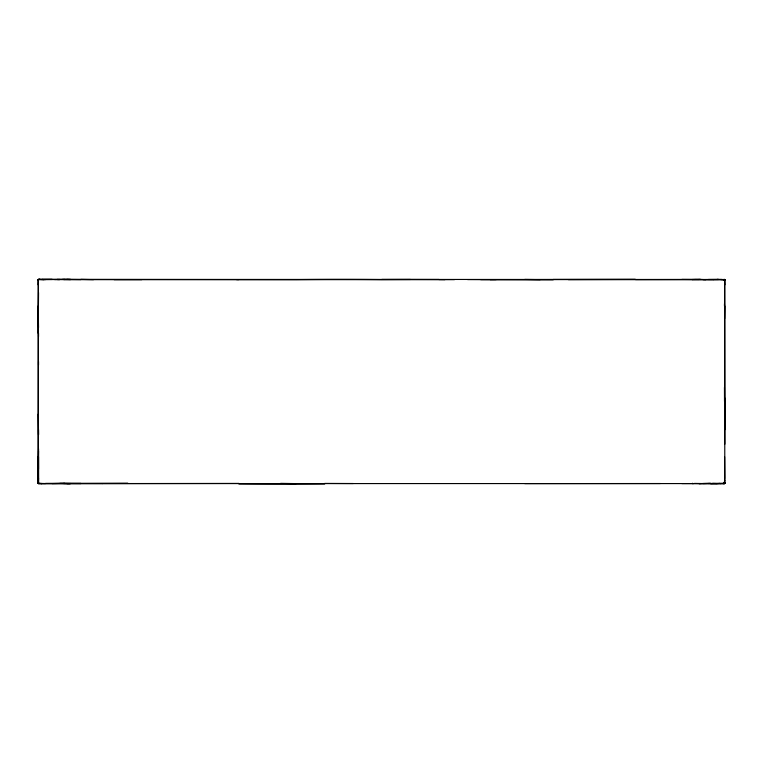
<?xml version="1.0" encoding="UTF-8"?>
<svg xmlns="http://www.w3.org/2000/svg" width="763" height="763" viewBox="0 0 763 763"><rect width="100%" height="100%" fill="white"/><g stroke="black" fill="none" stroke-linecap="round" stroke-linejoin="round"><path stroke-width="1.14" d="M410.418 279.477L381.834 279.582A3572.547 2602.774 0 0 0 296.082 279.611L38.255 279.477L38.255 473.699L38.379 483.408L39.247 483.608L38.188 483.418L45.513 483.58M698.946 279.477L38.36 279.42L38.188 478.019L38.379 483.408L41.946 483.608M296.082 483.608L280.603 483.361M724.84 429.722L724.764 279.601L723.667 279.42L724.85 280.317L724.736 279.477L723.667 280.317M38.522 365.086L38.532 361.614M724.85 280.317L724.602 279.458L724.802 478.019L724.306 483.608M38.16 333.193L38.551 292.582M38.646 483.608L38.541 448.768M724.621 318.667L724.802 306.011M40.668 483.58L724.278 483.57L724.802 480.49L724.621 456.789M38.255 466.851L38.532 450.981M38.522 478.01L38.36 483.58L102.69 483.608M38.16 284.828L38.36 279.84L39.247 279.42M681.874 483.58L724.602 483.542L724.84 482.674L724.736 483.523L723.667 483.618L724.736 483.523M724.507 401.376L724.459 387.366M52.304 279.42L39.247 279.392L38.255 279.477L38.15 280.317L38.36 279.84M724.802 480.49L724.802 483.418L723.667 482.674M724.602 483.542L724.85 482.674M70.568 483.58L66.925 483.608M38.617 279.477L39.6 279.382M724.001 483.608L708.369 483.523M38.646 279.392L40.305 279.42M70.673 483.523L38.617 483.523M39.247 279.382L38.226 279.601L45.513 279.582M64.454 483.322L52.056 483.58M724.602 279.601L568.359 279.639M710.277 483.418L698.946 483.58L724.764 483.408M693.329 279.382L692.27 279.582L700.625 279.477L694.397 279.42M692.718 483.608L692.27 483.418L693.329 483.608L692.451 483.408M52.056 279.477L40.668 279.582M703.209 279.582L718.536 279.477L708.369 279.477M54.631 279.582L59.791 279.477M724.602 279.458L724.306 279.392M114.078 279.649L141.832 279.63M480.69 279.639L635.493 279.42L553.165 279.477M45.513 483.418L127.745 483.17M703.209 483.523L710.944 483.418M63.663 279.582L238.914 279.582M490.218 279.639L496.179 279.582M710.944 483.58L718.536 483.523M236.616 279.639L454.49 279.639M63.663 483.523L80.888 483.418M238.914 483.418L102.69 483.58M439.002 279.477L381.834 279.42M467.585 279.582L553.165 279.83M710.277 483.608L724.268 483.408M524.763 483.608L660.3 483.523M42.337 279.477L70.539 279.516L66.925 279.392M722.332 279.477L635.493 279.582M713.529 279.582L724.402 279.601M324.666 483.418L353.25 483.523M439.002 279.582L444.963 279.639M681.874 279.42L713.701 279.63M63.663 279.42L80.888 279.582M63.663 483.418L80.888 483.58M724.764 279.601L717.125 279.392M524.763 279.42L540.147 279.639M694.397 483.418L700.625 483.523M80.888 279.392L93.515 279.649M62.375 279.392L64.798 279.477M41.946 483.523L38.226 483.408L38.16 456.789M698.946 279.392L705.746 279.659M712.585 483.351L717.125 483.58M69.671 483.58L59.791 483.418M59.476 279.63L57.215 279.477L70.673 279.477M720.787 279.477L722.695 279.659M718.956 483.38L720.787 483.58M41.946 279.42L43.729 279.63M39.247 483.618L38.188 483.418L38.15 482.674M724.612 279.84L724.84 284.828M38.532 327.604L38.16 306.011M38.255 414.071L38.522 434.92M724.736 397.914L724.84 444.18M724.469 303.769L724.478 306.011M38.522 333.193L38.532 336.559M38.522 429.722L38.532 434.424M38.522 456.789L38.532 469.188M324.676 484.019A3537.592 2475.773 0 0 1 238.905 484.019"/></g></svg>
